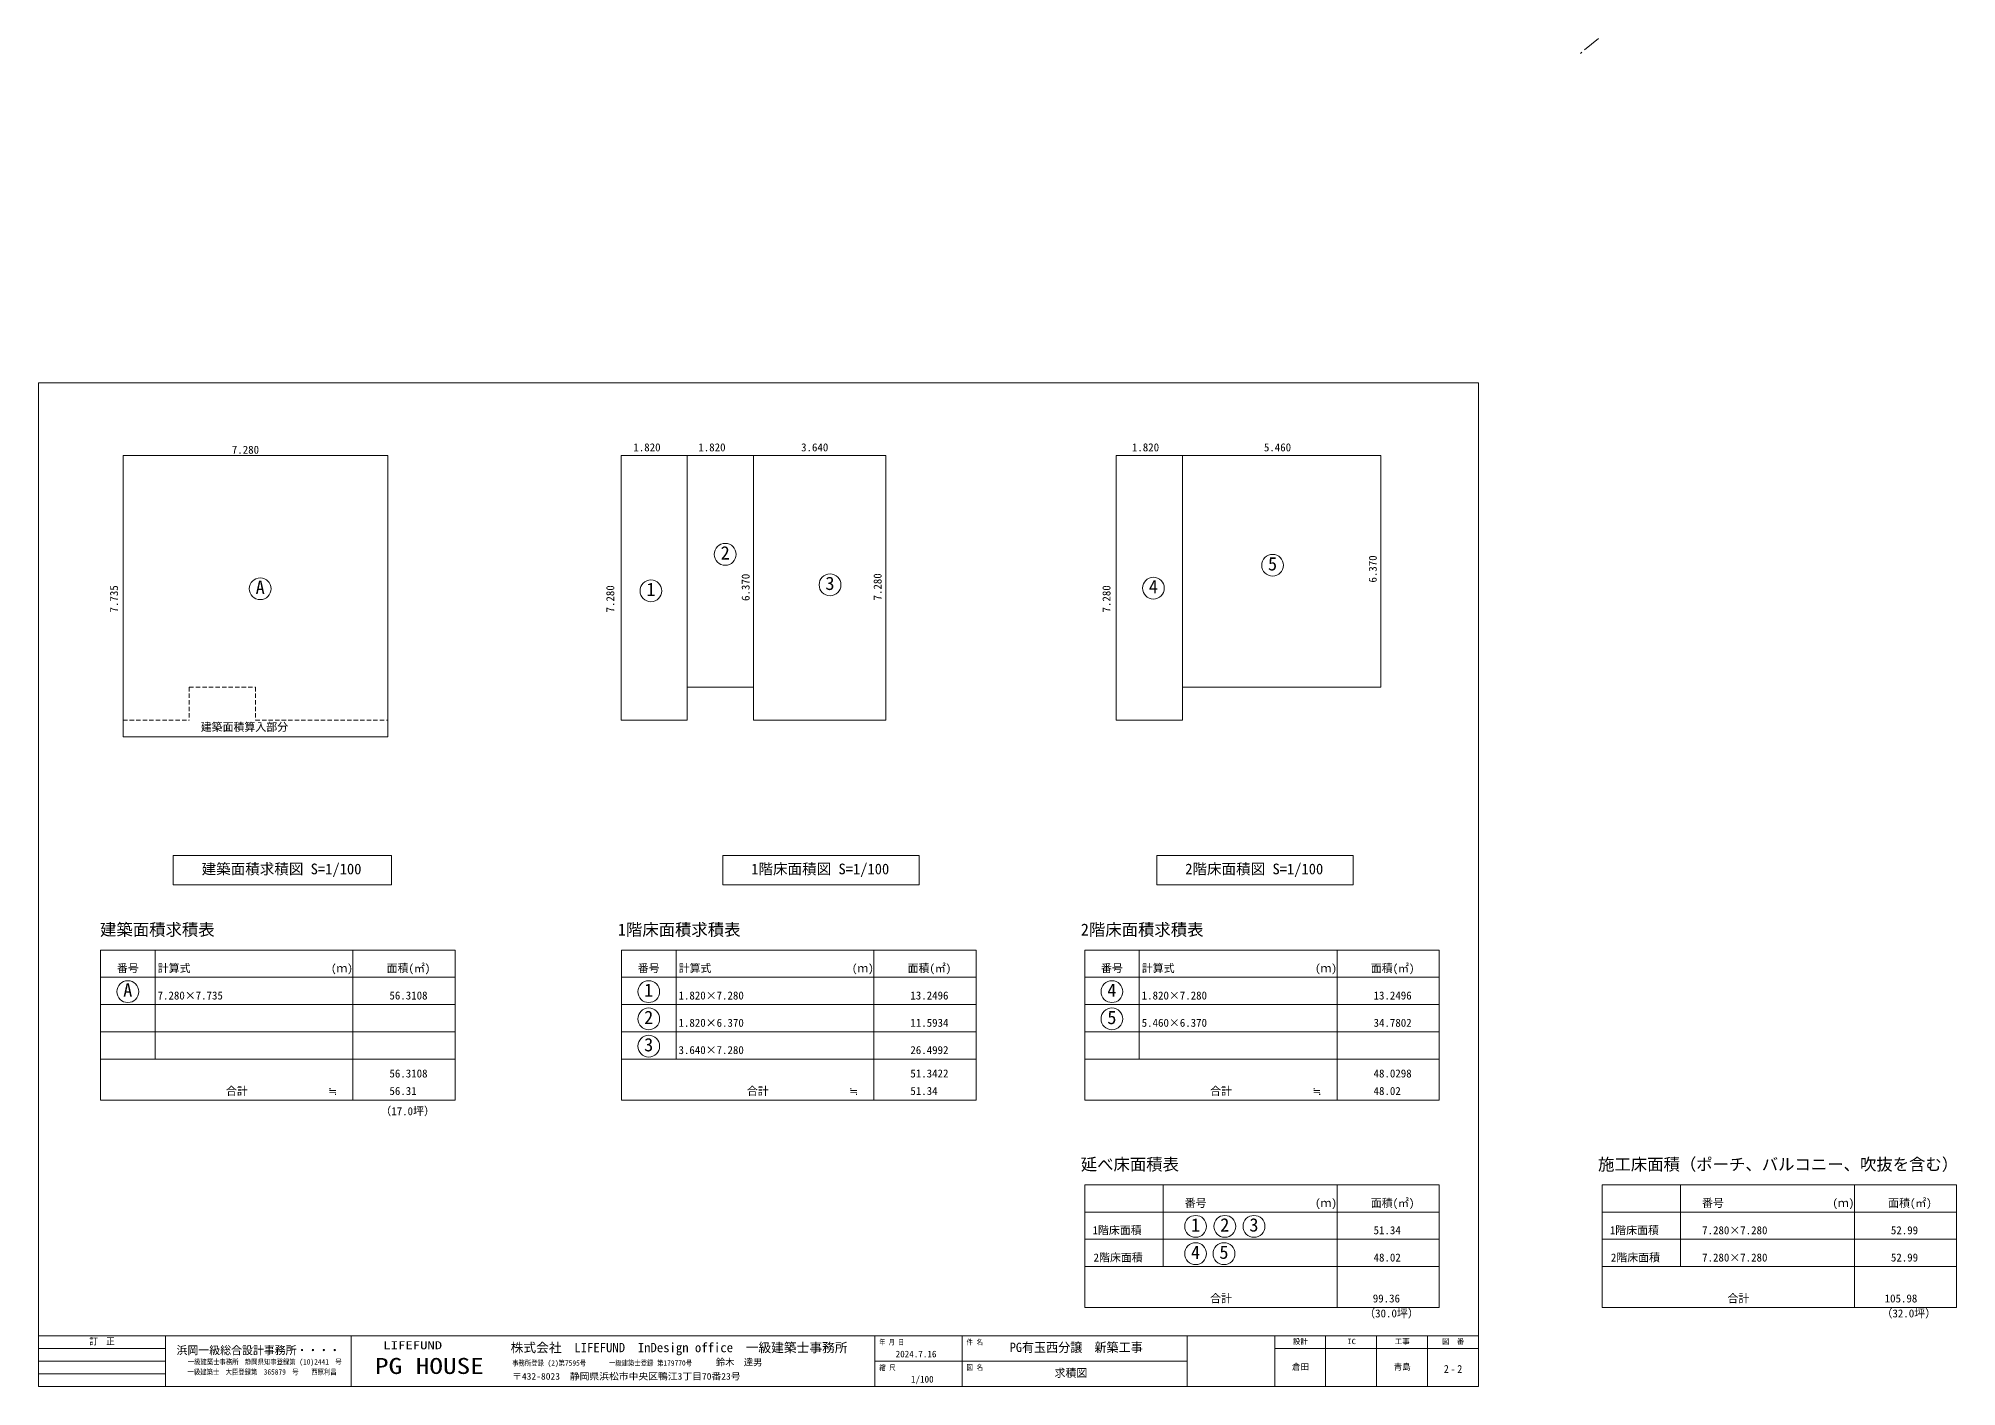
# Model space of a CAD drawing. Units: millimetres on the paper, enlarged 50 times, with parts at 1:100. Extents: x -16792 to 54909, y -26252 to 25759.
# Drawn here: x 13302 to 39677, y -25739 to -7202 of the extents above; entities that cross this region are included whole.
import ezdxf
from ezdxf.enums import TextEntityAlignment as Align

# ---------------------------------------------------------------- set-up
doc = ezdxf.new("R2010")
doc.units = ezdxf.units.MM
doc.header["$LTSCALE"] = 50
doc.linetypes.add('CHAIN1', pattern=[8, 5, -1, 1, -1])
doc.linetypes.add('DASHED1', pattern=[1.8, 1.2, -0.6])
for name, color, linetype, lineweight in [('2-0_補助線', 7, 'Continuous', 13), ('2-1_通り芯', 7, 'Continuous', 13), ('2-9', 7, 'Continuous', 13), ('F-F_図面枠（共通）', 7, 'Continuous', 13)]:
    doc.layers.add(name, color=color, linetype=linetype, lineweight=lineweight)
doc.layers.add('2-A_文字・面積表', color=7, linetype='Continuous')
doc.styles.add('ＭＳ ゴシック', font='')
doc.styles.get('ＭＳ ゴシック').set_extended_font_data('MS Gothic')

msp = doc.modelspace()

# ---------------------------------------------------------------- linework, layer by layer
at = {"layer": '2-0_補助線'}
for points in [[(15157.38, -18437.71), (18157.38, -18437.71), (18157.38, -18837.71), (15157.38, -18837.71)], [(22712.96, -18437.71), (25412.96, -18437.71), (25412.96, -18837.71), (22712.96, -18837.71)], [(28680.43, -18437.71), (31380.43, -18437.71), (31380.43, -18837.71), (28680.43, -18837.71)]]:
    msp.add_lwpolyline(points, close=True, dxfattribs=at)
at = {"layer": '2-1_通り芯'}
for p, q in [((18107.04, -12935.68), (14467.04, -12935.68)), ((14467.04, -12935.68), (14467.04, -16803.18)), ((18107.04, -16803.18), (18107.04, -12935.68)), ((22223.06, -12935.68), (22223.06, -16575.68)), ((23133.06, -12935.68), (23133.06, -16575.68)), ((29032.58, -12935.68), (29032.58, -16575.68)), ((31762.58, -16120.68), (31762.58, -12935.68)), ((22223.06, -16120.68), (23133.06, -16120.68)), ((29032.58, -16120.68), (31762.58, -16120.68)), ((21313.06, -16575.68), (22223.06, -16575.68)), ((23133.06, -16575.68), (24953.06, -16575.68)), ((28122.58, -16575.68), (29032.58, -16575.68)), ((14467.04, -16803.18), (18107.04, -16803.18))]:
    msp.add_line(p, q, dxfattribs=at)
at = {"layer": '2-1_通り芯', "linetype": 'DASHED1'}
for p, q in [((15377.04, -16120.68), (16287.04, -16120.68)), ((15377.04, -16120.68), (15377.04, -16575.68)), ((16287.04, -16120.68), (16287.04, -16575.68)), ((14467.04, -16575.68), (15377.04, -16575.68)), ((16287.04, -16575.68), (18107.04, -16575.68))]:
    msp.add_line(p, q, dxfattribs=at)
at = {"layer": '2-1_通り芯'}
for points in [[(24953.06, -16575.68), (24953.06, -12935.68), (21313.06, -12935.68), (21313.06, -16575.68)], [(31762.58, -12935.68), (28122.58, -12935.68), (28122.58, -16575.68)]]:
    msp.add_lwpolyline(points, dxfattribs=at)
for centre in [(22746.13, -14296.06), (30272.23, -14446.15), (16352.49, -14768.83), (21724.2, -14798.66), (24186.9, -14714.89), (28633.32, -14760.26), (14531.72, -20308.03), (21694.28, -20308.03), (28063.17, -20308.03), (21694.28, -20683.03), (28063.17, -20683.03), (21694.28, -21058.03), (29213.47, -23535.43), (29615.73, -23535.43), (30016.19, -23535.43), (29213.47, -23910.43), (29604, -23910.43)]:
    msp.add_circle(centre, 150, dxfattribs=at)
at = {"layer": '2-9'}
for p, q in [((14157.96, -19736.1), (19032.96, -19736.1)), ((14907.96, -19736.1), (14907.96, -21236.1)), ((17626.71, -19736.1), (17626.71, -21798.6)), ((19032.96, -19736.1), (19032.96, -21798.6)), ((21320.52, -19736.1), (26195.52, -19736.1)), ((22070.52, -19736.1), (22070.52, -21236.1)), ((24789.27, -19736.1), (24789.27, -21798.6)), ((26195.52, -19736.1), (26195.52, -21798.6)), ((27689.41, -19736.1), (32564.41, -19736.1)), ((28439.41, -19736.1), (28439.41, -21236.1)), ((31158.16, -19736.1), (31158.16, -21798.6)), ((32564.41, -19736.1), (32564.41, -21798.6)), ((14157.96, -20111.1), (19032.96, -20111.1)), ((21320.52, -20111.1), (26195.52, -20111.1)), ((27689.41, -20111.1), (32564.41, -20111.1)), ((14157.96, -20486.1), (19032.96, -20486.1)), ((21320.52, -20486.1), (26195.52, -20486.1)), ((27689.41, -20486.1), (32564.41, -20486.1)), ((14157.96, -20861.1), (19032.96, -20861.1)), ((21320.52, -20861.1), (26195.52, -20861.1)), ((27689.41, -20861.1), (32564.41, -20861.1)), ((14157.96, -21236.1), (19032.96, -21236.1)), ((21320.52, -21236.1), (26195.52, -21236.1)), ((27689.41, -21236.1), (32564.41, -21236.1)), ((27689.41, -22963.5), (32564.41, -22963.5)), ((28767.51, -22963.5), (28767.51, -24088.5)), ((31158.16, -22963.5), (31158.16, -24651)), ((32564.41, -22963.5), (32564.41, -24651)), ((34802.49, -22963.5), (39677.49, -22963.5)), ((35880.59, -22963.5), (35880.59, -24088.5)), ((38271.24, -22963.5), (38271.24, -24651)), ((39677.49, -22963.5), (39677.49, -24651)), ((27689.41, -23338.5), (32564.41, -23338.5)), ((34802.49, -23338.5), (39677.49, -23338.5)), ((27689.41, -23713.5), (32564.41, -23713.5)), ((34802.49, -23713.5), (39677.49, -23713.5)), ((27689.41, -24088.5), (32564.41, -24088.5)), ((34802.49, -24088.5), (39677.49, -24088.5))]:
    msp.add_line(p, q, dxfattribs=at)
for points in [[(14157.96, -19736.1), (14157.96, -21798.6), (19032.96, -21798.6)], [(21320.52, -19736.1), (21320.52, -21798.6), (26195.52, -21798.6)], [(27689.41, -19736.1), (27689.41, -21798.6), (32564.41, -21798.6)], [(27689.41, -22963.5), (27689.41, -24651), (32564.41, -24651)], [(34802.49, -22963.5), (34802.49, -24651), (39677.49, -24651)]]:
    msp.add_lwpolyline(points, dxfattribs=at)
at = {"layer": 'F-F_図面枠（共通）', "color": 1, "linetype": 'CHAIN1', "lineweight": 9}
msp.add_line((34754.72, -7202.36), (34506.54, -7408.14), dxfattribs=at)
at = {"layer": 'F-F_図面枠（共通）'}
for p, q in [((13301.73, -11938.62), (13301.73, -25738.62)), ((13301.73, -11938.62), (33101.73, -11938.62)), ((33101.73, -11938.62), (33101.73, -25738.62)), ((13301.73, -25038.62), (33101.73, -25038.62)), ((15051.73, -25038.62), (15051.73, -25738.62)), ((17600.99, -25038.62), (17600.99, -25738.62)), ((24801.73, -25038.62), (24801.73, -25738.62)), ((26001.73, -25038.62), (26001.73, -25738.62)), ((29099.18, -25038.62), (29099.18, -25738.62)), ((30301.73, -25038.62), (30301.73, -25738.62)), ((31001.73, -25038.62), (31001.73, -25738.62)), ((31701.73, -25038.62), (31701.73, -25738.62)), ((32401.73, -25038.62), (32401.73, -25738.62)), ((30301.73, -25213.62), (33101.73, -25213.62)), ((24801.73, -25388.62), (29099.18, -25388.62)), ((13301.73, -25738.62), (33101.73, -25738.62))]:
    msp.add_line(p, q, dxfattribs=at)
at = {"layer": 'F-F_図面枠（共通）', "color": 4, "lineweight": 5}
for p, q in [((13301.73, -25213.62), (15051.73, -25213.62)), ((13301.73, -25388.62), (15051.73, -25388.62)), ((13301.73, -25563.62), (15051.73, -25563.62))]:
    msp.add_line(p, q, dxfattribs=at)

# ---------------------------------------------------------------- texts
at = {"layer": '2-0_補助線', "style": 'ＭＳ ゴシック'}
for s, p in [('建築面積求積図 S=1/100', (15546.38, -18738.71)), ('1階床面積図 S=1/100', (23103.46, -18738.71)), ('2階床面積図 S=1/100', (29070.93, -18738.71))]:
    msp.add_text(s, height=146.6, dxfattribs=at).set_placement(p, align=Align.BOTTOM_LEFT)
at = {"layer": '2-1_通り芯', "style": 'ＭＳ ゴシック'}
for s, p in [('2', (22683.01, -14422.31)), ('5', (30209.1, -14572.4)), ('A', (16289.36, -14895.08)), ('1', (21661.07, -14924.91)), ('3', (24123.77, -14841.14)), ('4', (28570.2, -14886.51)), ('A', (14468.59, -20434.28)), ('1', (21631.16, -20434.28)), ('4', (28000.05, -20434.28)), ('2', (21631.16, -20809.28)), ('5', (28000.05, -20809.28)), ('3', (21631.16, -21184.28)), ('1', (29150.34, -23661.68)), ('2', (29552.6, -23661.68)), ('3', (29953.07, -23661.68)), ('4', (29150.34, -24036.68)), ('5', (29540.88, -24036.68))]:
    msp.add_text(s, height=183.3, dxfattribs=at).set_placement(p, align=Align.BOTTOM_LEFT)
at = {"layer": '2-9', "style": 'ＭＳ ゴシック'}
for s, height, p in [('建築面積求積表', 165, (14150.08, -19587.22)), ('1階床面積求積表', 165, (21268.49, -19587.22)), ('2階床面積求積表', 165, (27634.49, -19587.22)), ('番号', 110, (14381.46, -20074.35)), ('計算式', 110, (14943.21, -20074.35)), ('(ｍ)', 110, (17325.21, -20074.35)), ('面積(㎡)', 110, (18091.1, -20074.35)), ('番号', 110, (21544.02, -20074.35)), ('計算式', 110, (22105.77, -20074.35)), ('(ｍ)', 110, (24487.77, -20074.35)), ('面積(㎡)', 110, (25253.67, -20074.35)), ('番号', 110, (27912.91, -20074.35)), ('計算式', 110, (28474.66, -20074.35)), ('(ｍ)', 110, (30856.66, -20074.35)), ('面積(㎡)', 110, (31622.56, -20074.35)), ('7.280×7.735', 110, (14940.96, -20449.35)), ('56.3108', 110, (18128.98, -20449.35)), ('1.820×7.280', 110, (22103.52, -20449.35)), ('13.2496', 110, (25291.54, -20449.35)), ('1.820×7.280', 110, (28472.41, -20449.35)), ('13.2496', 110, (31660.43, -20449.35)), ('1.820×6.370', 110, (22103.52, -20824.35)), ('11.5934', 110, (25291.54, -20824.35)), ('5.460×6.370', 110, (28472.41, -20824.35)), ('34.7802', 110, (31660.43, -20824.35)), ('3.640×7.280', 110, (22103.52, -21199.35)), ('26.4992', 110, (25291.54, -21199.35)), ('合計', 110, (15881.46, -21761.85)), ('56.3108', 110, (18128.98, -21521.07)), ('56.31', 110, (18128.98, -21761.85)), ('合計', 110, (23044.02, -21761.85)), ('51.3422', 110, (25291.54, -21521.07)), ('51.34', 110, (25291.54, -21761.85)), ('合計', 110, (29412.91, -21761.85)), ('48.0298', 110, (31660.43, -21521.07)), ('48.02', 110, (31660.43, -21761.85)), ('≒', 110, (17288.46, -21761.85)), ('≒', 110, (24451.02, -21761.85)), ('≒', 110, (30819.91, -21761.85)), ('延べ床面積表', 165, (27634.49, -22814.62)), ('施工床面積（ポーチ、バルコニー、吹抜を含む）', 165, (34747.56, -22814.62)), ('番号', 110, (29063.21, -23301.75)), ('(ｍ)', 110, (30856.66, -23301.75)), ('面積(㎡)', 110, (31622.56, -23301.75)), ('番号', 110, (36176.28, -23301.75)), ('(ｍ)', 110, (37969.74, -23301.75)), ('面積(㎡)', 110, (38735.63, -23301.75)), ('1階床面積', 110, (27795.57, -23676.75)), ('51.34', 110, (31660.43, -23676.75)), ('1階床面積', 110, (34908.65, -23676.75)), ('7.280×7.280', 110, (36178.21, -23676.75)), ('52.99', 110, (38773.51, -23676.75)), ('2階床面積', 110, (27810.83, -24051.75)), ('48.02', 110, (31660.43, -24051.75)), ('2階床面積', 110, (34923.9, -24051.75)), ('7.280×7.280', 110, (36178.21, -24051.75)), ('52.99', 110, (38773.51, -24051.75)), ('合計', 110, (29412.91, -24614.25)), (' 99.36', 110, (31574.74, -24614.25)), ('合計', 110, (36525.99, -24614.25)), ('105.98', 110, (38687.81, -24614.25))]:
    msp.add_text(s, height=height, dxfattribs=at).set_placement(p, align=Align.BOTTOM_LEFT)
at = {"layer": '2-A_文字・面積表', "style": 'ＭＳ ゴシック'}
for s, p in [('7.280', (15962.26, -12945.79)), ('1.820', (21482.72, -12912.9)), ('1.820', (22376.29, -12912.9)), ('3.640', (23789.11, -12912.9)), ('1.820', (28337.7, -12912.9)), ('5.460', (30152.54, -12912.9)), ('建築面積算入部分', (15535.22, -16757.48)), ('（17.0坪）', (18004.06, -22040.09)), ('（30.0坪）', (31531.94, -24819.74)), ('（32.0坪）', (38645.02, -24819.74))]:
    msp.add_text(s, height=110, dxfattribs=at).set_placement(p, align=Align.BOTTOM_LEFT)
for s, p in [('6.370', (31736.96, -14684.05)), ('7.735', (14429.46, -15095.3)), ('7.280', (21253, -15095.3)), ('6.370', (23113.79, -14936.86)), ('7.280', (24928.67, -14930.37)), ('7.280', (28075.88, -15095.3))]:
    msp.add_text(s, height=110, rotation=90, dxfattribs=at).set_placement(p, align=Align.BOTTOM_LEFT)
at = {"layer": 'F-F_図面枠（共通）', "style": 'ＭＳ ゴシック'}
for s, height, width, p in [('訂\u3000正', 91.64, 0.9, (14004.23, -25188.62)), ('LIFEFUND', 110, 1.35, (18045.01, -25257.88)), ('年 月 日', 73.31, 0.8, (24863.95, -25185.97)), ('件 名', 73.31, 0.85, (26063.95, -25185.97)), ('PG有玉西分譲\u3000新築工事', 128.3, 0.95, (26659.18, -25301.12)), ('一級建築士\u3000大臣登録第\u3000365879\u3000号\u3000\u3000西原利昌', 73.31, 0.85, (15353, -25595.24)), ('一級建築士事務所\u3000静岡県知事登録第 (10)2441\u3000号', 73.31, 0.85, (15356.38, -25456.65)), ('PG HOUSE', 219.9, 1.25, (17929.94, -25630.44)), ('事務所登録 (2)第7595号', 73.31, 0.85, (19816.03, -25472.37)), ('〒432-8023\u3000静岡県浜松市中央区鴨江3丁目70番23号', 91.64, 1.05, (19815.72, -25670.73)), ('一級建築士登録 第179770号', 73.31, 0.85, (21147.89, -25472.37)), ('縮 尺', 73.31, 0.85, (24863.95, -25535.97)), ('図 名', 73.31, 0.85, (26064.3, -25532.74))]:
    msp.add_text(s, height=height, dxfattribs=dict(at, width=width)).set_placement(p, align=Align.BOTTOM_LEFT)
for s, height, p in [('浜岡一級総合設計事務所・・・・', 110, (15201.36, -25326.91)), ('株式会社\u3000LIFEFUND\u3000InDesign office\u3000一級建築士事務所', 128.3, (19795.57, -25303.9)), ('設計', 73.31, (30551.73, -25176.12)), ('IC', 73.31, (31301.73, -25176.12)), ('工事', 73.31, (31951.73, -25176.12)), ('図\u3000番', 73.31, (32601.73, -25176.12)), ('鈴木\u3000達男', 91.64, (22616.39, -25475.99)), ('1/100', 91.64, (25299.57, -25710.54)), ('倉田', 84.31, (30536.73, -25533.62)), ('青島', 84.31, (31936.73, -25533.62))]:
    msp.add_text(s, height=height, dxfattribs=at).set_placement(p, align=Align.BOTTOM_LEFT)
at = {"layer": 'F-F_図面枠（共通）', "color": 3, "style": 'ＭＳ ゴシック'}
for s, height, p in [('2024.7.16', 91.64, (25089.23, -25363.62)), ('求積図', 110, (27274.18, -25638.62))]:
    msp.add_text(s, height=height, dxfattribs=at).set_placement(p, align=Align.BOTTOM_LEFT)
at = {"layer": 'F-F_図面枠（共通）', "color": 3, "insert": (32626.73, -25551.12), "char_height": 110, "attachment_point": 7, "style": 'ＭＳ ゴシック'}
msp.add_mtext('\\T1.38;\\W0.9;2-2', dxfattribs=at)

doc.saveas('drawing.dxf')
